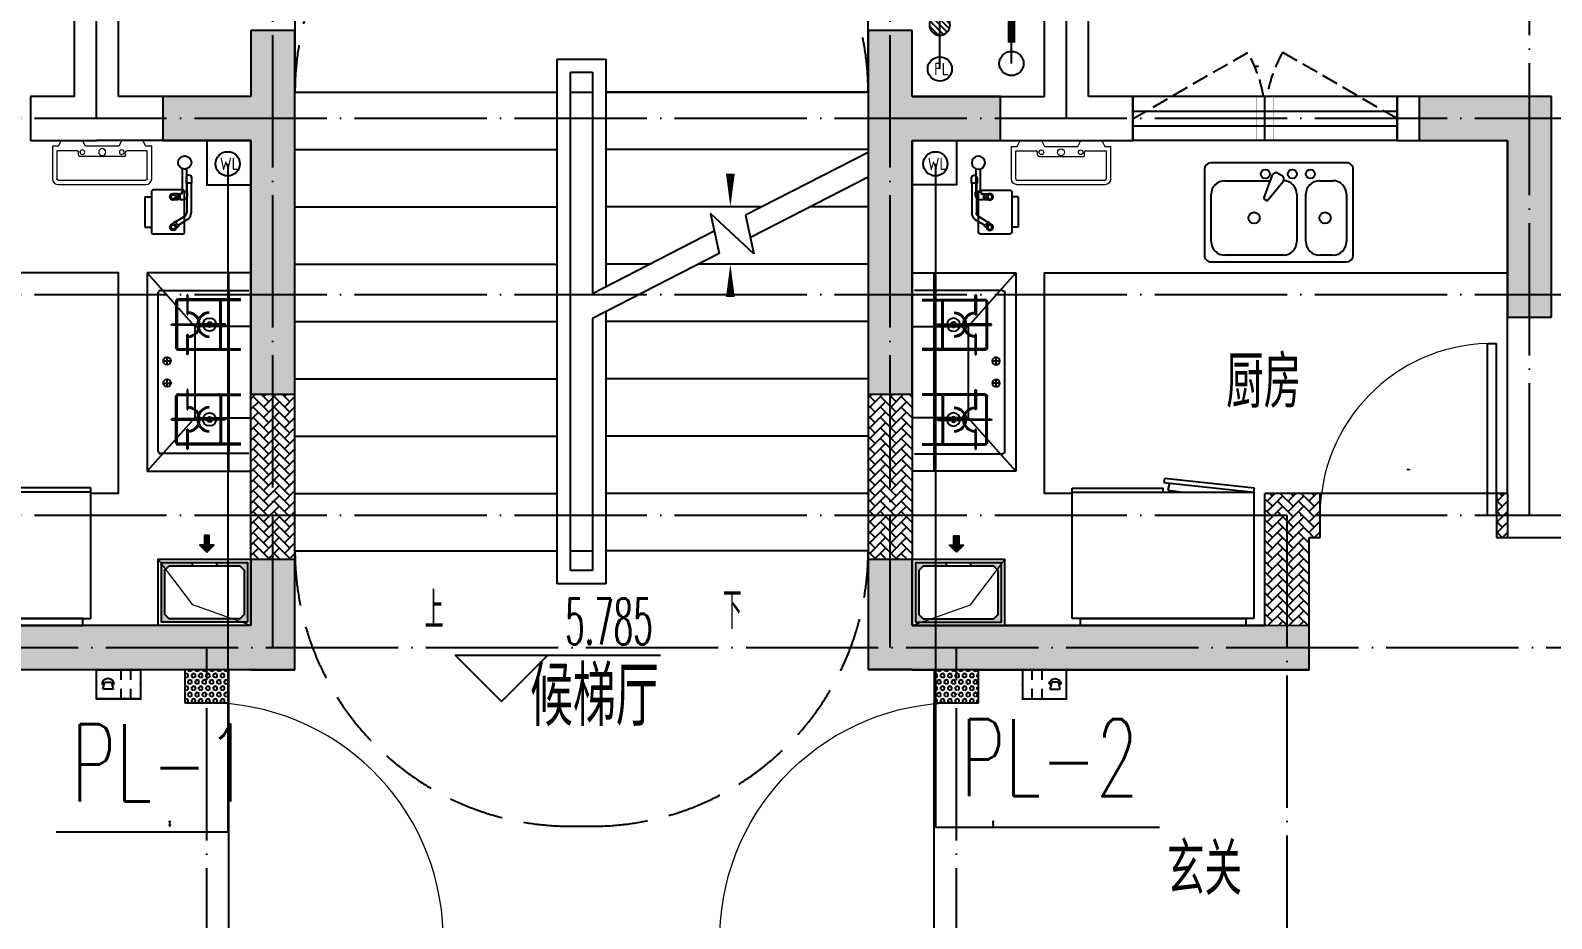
# Model space of a CAD drawing. Extents: x 27938 to 1507990, y 110129 to 923079.
# Drawn here: x 837917 to 844817, y 525512 to 529540 of the extents above; entities that cross this region are included whole.
import ezdxf
from ezdxf.enums import TextEntityAlignment as Align

# ---------------------------------------------------------------- set-up
doc = ezdxf.new("R2010")
doc.units = 0
doc.header["$LTSCALE"] = 1000
doc.header["$MEASUREMENT"] = 0
doc.linetypes.add('DASH', pattern=[0.35, 0.25, -0.1])
doc.linetypes.add('DOTE', pattern=[2.4200000000000004, 2, -0.2, 0.02, -0.2])
for name, color, linetype in [('AH-FURNITURE', 1, 'Continuous'), ('COLUMN', 9, 'Continuous'), ('DIM_ELEV', 3, 'Continuous'), ('DIM_SYMB', 3, 'Continuous'), ('DIM_不分区消火栓', 1, 'Continuous'), ('DIM_管井排水', 5, 'Continuous'), ('DIM_餐饮排水', 31, 'Continuous'), ('DOTE', 1, 'Continuous'), ('EQUIP-安防', 3, 'Continuous'), ('EQUIP_地漏', 7, 'Continuous'), ('IP-bath&kitchen-JOHNSON', 4, 'Continuous'), ('LVTRY', 6, 'Continuous'), ('PUB_HATCH', 8, 'Continuous'), ('PUB_TEXT', 4, 'Continuous'), ('STAIR', 2, 'Continuous'), ('VPIPE-不分区消火栓', 1, 'Continuous'), ('VPIPE-中水', 122, 'Continuous'), ('VPIPE-凝结', 150, 'N'), ('VPIPE-废水', 31, 'Continuous'), ('VPIPE-管井排水', 210, 'GF'), ('VPIPE-餐饮排水', 41, 'P'), ('WALL', 9, 'Continuous'), ('WINDOW', 4, 'Continuous'), ('WINDOW_TEXT', 7, 'Continuous'), ('保温', 6, 'Continuous'), ('建筑-排气道', 9, 'Continuous'), ('机电标识类', 1, 'Continuous'), ('污水', 3, 'Continuous'), ('给水', 4, 'Continuous')]:
    doc.layers.add(name, color=color, linetype=linetype)
for name, color, linetype, lineweight in [('平面-空调室内机', 176, 'Continuous', 9), ('平面-空调预留孔', 173, 'Continuous', 15), ('空调', 76, 'Continuous', 13), ('立面-洞口示意', 152, 'Continuous', 13)]:
    doc.layers.add(name, color=color, linetype=linetype, lineweight=lineweight)
doc.styles.add('_TCH_DIM', font='SIMPLEX.shx', dxfattribs={"width": 0.7, "bigfont": 'GBCBIG.shx'})
doc.styles.add('_TCH_WINDOW', font='SIMPLEX.shx', dxfattribs={"width": 0.7, "height": 3.5, "bigfont": 'GBCBIG.shx'})
doc.styles.add('_TEL_DIM', font='SIMPLEX', dxfattribs={"width": 0.8, "height": 3.5, "bigfont": 'HZTXT'})
doc.styles.add('_TWT_SERIAL', font='SIMPLEX', dxfattribs={"width": 0.8, "height": 3.5, "bigfont": 'HZTXT'})
doc.styles.add('DIM_FONT', font='SIMPLEX.shx', dxfattribs={"width": 0.56})
doc.styles.get("Standard").update_dxf_attribs({"font": 'gbenor.shx', "bigfont": 'gbcbig.shx'})
doc.linetypes.add('GF', pattern='A,3,-0.2,["GF",Standard,S=0.25,R=0,X=-0.1,Y=-0.115],-0.35', length=3.55)
doc.linetypes.add('N', pattern='A,3,-0.2,["N",Standard,S=0.25,R=0,X=-0.1,Y=-0.115],-0.2', length=3.4)
doc.linetypes.add('P', pattern='A,3,-0.2,["P",Standard,S=0.25,R=0,X=-0.1,Y=-0.115],-0.2', length=3.4)
pattern_1 = [(90, (0, 0), (-16.49778, 1.010197673501861e-15), [9.525, -19.05]), (210, (0, 0), (8.248889999999996, -14.28749658604684), [9.525, -19.05]), (150, (5.83238038093927e-16, 9.525), (-8.248890000000003, -14.28749658604684), [9.525, -19.05])]
pattern_2 = [(45, (0, 0), (0, 47.41575231924514), [100.584, -33.528]), (135, (23.70786, 23.70786), (3.05311331771918e-15, 47.41575231924513), [100.584, -33.528])]

# ---------------------------------------------------------------- blocks, each defined once
blk = doc.blocks.new('GDGDGDSDA')
at = {"layer": 'DOTE', "color": 0, "linetype": 'DOTE', "ltscale": 0.3}
for p, q in [((430434.8193116409, 370058.6020862635), (430434.8193116408, 376108.3318260653)), ((433234.8193125778, 370058.6020862635), (433234.8193125778, 376108.3318260653)), ((436134.8193131585, 370658.3318185185), (436134.8193131853, 376108.3318260653)), ((429634.8193116409, 372458.3318262678), (429634.8193116408, 374108.3318260652)), ((434034.819312578, 372458.3318262678), (434034.8193125778, 374108.3318260652)), ((471334.8193115436, 372458.3318262678), (417334.819312298, 372458.3318262678)), ((471334.8193115436, 371658.3318203397), (417334.819312298, 371658.3318203398)), ((471334.8193115436, 370658.3318268224), (417334.819312298, 370658.3318268225)), ((435034.6024021825, 370658.3318268224), (435034.840788339, 359558.331827242)), ((417334.819312298, 370058.602097323), (471334.8193115436, 370058.6020517343)), ((430134.8185689393, 368458.3318260834), (430134.8185686748, 370058.3318260844)), ((433534.8200740376, 368458.3318260834), (433534.8200743021, 370058.3318260844))]:
    blk.add_line(p, q, dxfattribs=at)
blk = doc.blocks.new('rtyg7uyhg')
at = {"layer": 'LVTRY', "color": 0}
for p, q in [((194234.6213208837, 45488.79502889935), (193620.9849572473, 45488.79513816872)), ((193590.3031336021, 45458.1133254503), (193590.3030643982, 45069.47696181395)), ((193682.3485790417, 45406.97694542356), (193887.8216881326, 45406.97690883528)), ((193896.3984467548, 45429.87059594441), (193857.5823896687, 45326.26016876537)), ((193925.7802168131, 45440.40881343969), (193940.0533153456, 45432.16822680717)), ((194111.8940335871, 45406.97686893496), (194173.2576699507, 45406.97685800815)), ((194265.3030643982, 45069.47684161765), (194265.3031336021, 45458.113205254)), ((193620.9848935069, 45130.84059271414), (193620.9849317512, 45345.61331998683)), ((193875.2965560293, 45316.03289288385), (193945.6178257855, 45401.45376218002)), ((194009.6212953876, 45345.61325078298), (194009.6212571432, 45130.84052351015)), ((194050.5303480524, 45130.84051622554), (194050.5303862967, 45345.61324349836)), ((194234.6212953876, 45345.61321071758), (194234.6212571432, 45130.84048344476)), ((193857.5823896687, 45326.26016876537), (193875.2965560293, 45316.03289288385)), ((193948.2576098526, 45069.47689807355), (193682.3485189436, 45069.47694542356)), ((194173.2576098526, 45069.47685800816), (194111.893973489, 45069.47686893508)), ((193620.9848771165, 45038.79513816872), (194234.621240753, 45038.79502889935))]:
    blk.add_line(p, q, dxfattribs=at)
for centre, radius in [((193866.4394935961, 45437.65873082454), 20.45454545454545), ((193989.1667663234, 45437.6587089707), 20.45454545454545), ((194070.9849481416, 45437.65869440146), 20.45454545454545), ((193815.3030944472, 45238.22692174855), 25.56818181818182), ((194137.4621853563, 45238.2268643822), 25.56818181818182)]:
    blk.add_circle(centre, radius, dxfattribs=at)
for centre, radius, start, end in [((193620.9849517839, 45458.11331998683), 30.68181818181818, 89.99998979807194, 179.9999897972382), ((194234.6213154203, 45458.11321071746), 30.68181818181818, 359.9999897972382, 89.99998979807194), ((193682.3485681149, 45345.61330905991), 61.36363636363636, 89.99998979807194, 179.9999897972382), ((193915.5529409315, 45422.69466753349), 20.45454545454545, 59.99998980057491, 159.4623117970261), ((193929.8260394641, 45414.45408090108), 20.45454545454545, 320.5376677968172, 59.99998980057491), ((193948.2576590239, 45345.6132617099), 61.36363636363636, 359.9999897972382, 89.99998979807194), ((194111.8940226603, 45345.61323257144), 61.36363636363636, 89.99998979807194, 179.9999897972382), ((194173.2576590239, 45345.6132216445), 61.36363636363636, 359.9999897972382, 89.99998979807194), ((193682.3485298705, 45130.84058178721), 61.36363636363636, 179.9999897972382, 269.9999897980719), ((193948.2576207797, 45130.8405344372), 61.36363636363636, 269.9999897980719, 359.9999897972382), ((194111.893984416, 45130.84050529861), 61.36363636363636, 179.9999897972382, 269.9999897980719), ((194173.2576207797, 45130.84049437181), 61.36363636363636, 269.9999897980719, 359.9999897972382), ((193620.9848825799, 45069.47695635049), 30.68181818181818, 179.9999897972382, 269.9999897980719), ((194234.6212462163, 45069.47684708112), 30.68181818181818, 269.9999897980719, 359.9999897972382)]:
    blk.add_arc(centre, radius, start, end, dxfattribs=at)
at = {"layer": 'LVTRY', "color": 0, "style": 'DIM_FONT', "width": 0.8, "flags": 9}
for tag in ['XSIZE', 'YSIZE']:
    blk.add_attdef(tag, (193927.8031388824, 45487.7665121054), '', height=0.5, rotation=89.99998979807198, dxfattribs=at)
blk = doc.blocks.new('A$C60D053AF')
at = {"layer": 'AH-FURNITURE', "color": 0}
for p, q in [((232.5000007597264, -89.99999966996256), (128.2842720070621, -89.99999966996256)), ((232.5000007597264, -109.9999996698461), (128.2842720075278, -109.9999996699626)), ((192.50000075961, -70.99998518347275), (327.5735938884318, -70.99998518347275)), ((192.50000075961, -90.99998518347275), (327.5735938884318, -90.99998518347275)), ((245.0000007597264, -129.4999851834727), (245.0000007597264, -122.4999996698461)), ((265.0000007597264, -129.4999851834727), (265.0000007597264, -122.4999996698461)), ((341.7157295121578, -96.85784955974668), (370.0190303710988, -143.1611504186876)), ((355.8578651358839, -82.71571393602062), (384.1611659948248, -129.0190147949615)), ((255.0000007597264, -280.9999851834727), (255.0000007597264, -250.9999851834727)), ((393.0000007597264, -280.9999851834727), (393.0000007597264, -250.9999851834727)), ((255.0000007597264, -280.9999851834727), (393.0000007597264, -280.9999851834727))]:
    blk.add_line(p, q, dxfattribs=at)
for points in [[(170.00000075961, -67.99998518347275, 1), (170.00000075961, -93.99998518358916), (192.50000075961, -93.99998518347275), (192.50000075961, -67.99998518347275)], [(234.0000007597264, -250.9999851834727), (414.0000007597264, -250.9999851834727, 0.4142135623730951), (424.0000007597264, -240.9999851834727), (424.0000007597264, -110.9999851834727, 0.4142135623730951), (414.0000007597264, -100.9999851834727), (234.0000007597264, -100.9999851834727, 0.4142135623730951), (224.0000007597264, -110.9999851834727), (224.0000007597264, -240.9999851834727, 0.4142135623730951)], [(268.0000007597264, -122.4999996698461), (268.0000007597264, -106.9999996698461, 0.4142135623724265), (248.0000007597264, -86.99999966984615), (232.5000007597264, -86.99999966984615), (232.50000075961, -112.9999996698461), (242.0000007597264, -112.9999996698461), (242.0000007597264, -122.4999996698461)], [(242.0000007597264, -151.9999851834727, 1), (268.0000007597264, -151.9999851834727), (268.0000007597264, -129.4999851834727), (242.0000007597264, -129.4999851834727)], [(383.8076126043452, -161.1923733388539, 1), (402.192388915224, -142.8075970279751), (386.2824863384012, -126.8976944513852), (367.8977100276388, -145.282470762264)]]:
    blk.add_lwpolyline(points, format="xyb", close=True, dxfattribs=at)
for centre, radius in [((100.0000007598428, -99.99999967066105), 30), ((255.0000007597264, -151.9999851834727), 15), ((393.0000007597264, -151.9999851834727), 15), ((255.0000007597264, -151.9999851834727), 10), ((393.0000007597264, -151.9999851834727), 10)]:
    blk.add_circle(centre, radius, dxfattribs=at)
for radius in [40, 20]:
    blk.add_arc((327.5735938884318, -110.9999851834727), radius, 45, 90, dxfattribs=at)
blk = doc.blocks.new('A-Kitchen-7')
at = {"layer": 'LVTRY', "color": 0}
for p, q in [((-518.6581278588565, 779.725278688129), (-7.244008776673581, 834.3051076843403)), ((-515, 756.005706589378), (-518.6581278588565, 779.725278688129)), ((-3.585880917788018, 810.5855355854728), (-515, 756.005706589378)), ((-29.12075551546877, 766.9560861630598), (-35.20590834700852, 806.4126680237241)), ((-7.244008776673581, 834.3051076843403), (-3.585880917788018, 810.5855355854728)), ((515, 780), (-5.820766091346741e-11, 780)), ((0, 756.005706589378), (-5.820766091346741e-11, 780)), ((515, 756.005706589378), (515, 780)), ((515, 756.005706589378), (-515, 756.005706589378)), ((-515, 756.005706589378), (-515, 40)), ((-485.6368437646597, 760.5342107040924), (-484.9384396369278, 756.005706589378)), ((-29.12075551543967, 766.9560861630598), (-112.0975807690556, 756.005706589378)), ((515, 40), (515, 756.005706589378)), ((-515, 40), (515, 40))]:
    blk.add_line(p, q, dxfattribs=at)
blk.add_lwpolyline([(-468.9430810984049, 40), (-468.9430810984049, 0), (468.9430810984049, 0), (468.9430810984632, 40)], close=True, dxfattribs=at)
blk = doc.blocks.new('*U41')
h = blk.add_hatch(color=0)
h.set_gradient(color1=(0, 0, 255), rotation=180, tint=1)
h.paths.add_polyline_path([(3.524958103184869e-15, -2.819966482547906e-15), (-6.350000000000009, -6.349999999999992), (-6.350000000000001, -2.159000000000014), (-15, -2.158999999999999), (-14.99999999999999, 2.159000000000044), (-6.349999999999993, 2.159000000000029), (-6.349999999999985, 6.350000000000009)])
at = {"color": 0, "linetype": 'Continuous'}
blk.add_lwpolyline([(3.524958103184869e-15, -2.819966482547906e-15), (-6.350000000000009, -6.349999999999992), (-6.350000000000001, -2.159000000000014), (-15, -2.158999999999999), (-14.99999999999999, 2.159000000000044), (-6.349999999999993, 2.159000000000029), (-6.349999999999985, 6.350000000000009)], close=True, dxfattribs=at)
blk = doc.blocks.new('sgrsefv')
at = {"layer": 'PUB_HATCH'}
blk.add_hatch(color=0, dxfattribs=at).paths.add_polyline_path([(1112933.294422049, 840916.328306399), (1112933.294422049, 840646.328306399), (1113073.294422049, 840646.328306399), (1113073.294422049, 840661.328306399), (1112968.294422049, 840661.328306399), (1112948.294422049, 840681.328306399), (1112948.294422049, 840881.328306399), (1112968.294422049, 840901.328306399), (1113288.294422049, 840901.328306399), (1113308.294422049, 840881.328306399), (1113308.294422049, 840681.328306399), (1113288.294422049, 840661.328306399), (1113183.294422049, 840661.328306399), (1113183.294422049, 840646.328306399), (1113323.294422049, 840646.328306399), (1113323.294422049, 840916.328306399)])
at = {"layer": 'LVTRY', "color": 0}
for p, q in [((1113073.294422049, 840661.328306399), (1113073.294422049, 840646.328306399)), ((1113183.294422049, 840661.328306399), (1113183.294422049, 840646.328306399))]:
    blk.add_line(p, q, dxfattribs=at)
for points in [[(1112918.294422049, 840931.328306399), (1113338.294422049, 840931.328306399), (1113338.294422049, 840631.328306399), (1112918.294422049, 840631.328306399)], [(1112933.294422049, 840916.328306399), (1113323.294422049, 840916.328306399), (1113323.294422049, 840646.328306399), (1112933.294422049, 840646.328306399)], [(1113288.294422049, 840661.328306399), (1112968.294422049, 840661.328306399), (1112948.294422049, 840681.328306399), (1112948.294422049, 840881.328306399), (1112968.294422049, 840901.328306399), (1113288.294422049, 840901.328306399), (1113308.294422049, 840881.328306399), (1113308.294422049, 840681.328306399), (1113288.294422049, 840661.328306399)]]:
    blk.add_lwpolyline(points, close=True, dxfattribs=at)
at = {"layer": '立面-洞口示意', "color": 0}
blk.add_lwpolyline([(1112918.294422049, 840931.328306399), (1113181.846359163, 840837.3789231421), (1113338.294422049, 840631.328306399)], dxfattribs=at)
at = {"layer": '建筑-排气道', "color": 8, "xscale": -5, "yscale": 5, "zscale": 5, "rotation": 270}
blk.add_blockref('*U41', (1113118.391369574, 840599.0160356248), dxfattribs=at)
blk = doc.blocks.new('FRSDFDGDGDRGDR')
at = {"layer": '平面-空调预留孔', "color": 0}
for p, q in [((699612.3179923807, 775043.9561356568), (699612.3179923807, 775441.1561356868)), ((699618.9179923869, 775447.756135683), (699746.3179923192, 775447.756135683)), ((699746.3179923192, 775447.756135683), (699746.3179923192, 775355.3561357355)), ((699719.9179922946, 775342.156135743), (699719.9179922946, 775142.9561356006)), ((699726.5179923008, 775348.7561357393), (699739.7179923131, 775348.7561357393)), ((699726.5179923008, 775136.3561356043), (699739.7179923131, 775136.3561356043)), ((699746.3179923192, 775129.7561356081), (699746.3179923192, 775037.3561356605)), ((699746.3179923192, 775037.3561356605), (699618.9179923869, 775037.3561356605))]:
    blk.add_line(p, q, dxfattribs=at)
blk.add_lwpolyline([(699766.1179923377, 775166.7161355871), (699792.5179923623, 775153.5161355946), (699792.5179923623, 775057.1561356493), (699766.1179923377, 775043.9561356568), (699766.1179923377, 775017.5561356718), (699618.9179923869, 775017.5561356718, -0.4142135623730951), (699592.5179923623, 775043.9561356568), (699592.5179923623, 775441.1561356868, -0.4142135623730951), (699618.9179923869, 775467.5561356718), (699766.1179923377, 775467.5561356718), (699766.1179923377, 775441.1561356868), (699792.5179923623, 775427.9561356943), (699792.5179923623, 775331.596135749), (699766.1179923377, 775318.3961357565)], format="xyb", close=True, dxfattribs=at)
for centre, radius in [((699739.7179923131, 775331.596135749), 10.55999999400228), ((699739.7179923131, 775243.1561357992), 15.83999999100342), ((699739.7179923131, 775153.5161355946), 10.55999999400228)]:
    blk.add_circle(centre, radius, dxfattribs=at)
for centre, radius, start, end in [((699618.917992382, 775441.1561356819), 6.600000001199078, 89.99999995997936, 179.9999999533093), ((699739.717992318, 775355.3561357405), 6.600000001206354, 269.9999999599793, 359.9999999533093), ((699726.5179922959, 775342.1561357381), 6.600000001199078, 89.99999995997936, 179.9999999533093), ((699726.5179922959, 775142.9561356056), 6.600000001199078, 180.0000000400206, 270.0000000533608), ((699739.717992318, 775129.7561356032), 6.600000001206354, 4.002063966804346e-08, 90.00000005336085), ((699618.917992382, 775043.9561356618), 6.600000001199078, 180.0000000400206, 270.0000000533608)]:
    blk.add_arc(centre, radius, start, end, dxfattribs=at)
blk = doc.blocks.new('GDGDRGDRGRD')
at = {"layer": 'LVTRY', "color": 0}
for p, q in [((430080.5498987493, 371515.3769317719), (429864.6097976839, 371758.3326651105)), ((430334.8192843065, 371758.3326651105), (429864.6097976839, 371758.3326651105)), ((429864.6097976839, 371758.3326651105), (429864.6097976839, 370858.3326651105)), ((430234.8192843063, 370858.3326651105), (430234.8192843063, 371758.3326651105)), ((429914.8192843065, 370948.3326651105), (429914.8192843065, 371668.3326651105)), ((429924.8192843065, 371678.3326651105), (430324.8192843065, 371678.3326651106)), ((430289.8192843065, 371638.3326651107), (430004.8192843065, 371638.3326651106)), ((430045.069284306, 371658.3326651107), (430045.069284306, 371568.3326651106)), ((430049.569284306, 371658.3326651107), (430045.069284306, 371658.3326651107)), ((430049.569284306, 371568.3326651106), (430049.569284306, 371658.3326651107)), ((430234.8192843063, 371668.3326651106), (430234.819284306, 370948.3326651105)), ((429994.8192843065, 371628.3326651106), (429994.8192843065, 371418.3326651106)), ((429999.8192843065, 371628.3326651106), (429999.8192843065, 371418.3326651106)), ((430289.8192843065, 371633.3326651107), (430004.8192843065, 371633.3326651106)), ((430045.069284306, 371568.3326651106), (430049.569284306, 371568.3326651106)), ((430194.8192843063, 371418.3326651106), (430194.8192843063, 371628.3326651107)), ((430199.8192843063, 371418.3326651106), (430199.8192843063, 371628.3326651107)), ((429974.8192843067, 371525.5826651108), (430102.3192843067, 371525.5826651108)), ((429974.8192843067, 371521.0826651108), (429974.8192843067, 371525.5826651108)), ((430102.3192843067, 371521.0826651108), (429974.8192843067, 371521.0826651108)), ((430334.8192843065, 371515.3769317719), (430080.5498987493, 371515.3769317719)), ((430080.5498987493, 371515.3769317719), (430080.5498987493, 371100.2783888946)), ((430219.819284306, 371525.5826651108), (430092.319284306, 371525.5826651108)), ((430092.319284306, 371525.5826651108), (430092.319284306, 371521.0826651108)), ((430092.319284306, 371521.0826651108), (430219.819284306, 371521.0826651108)), ((430102.3192843067, 371525.5826651108), (430102.3192843067, 371521.0826651108)), ((430219.819284306, 371521.0826651108), (430219.819284306, 371525.5826651108)), ((430234.8192843063, 371100.2783888946), (430234.8192843063, 371515.3769317719)), ((430045.069284306, 371388.3326651105), (430045.069284306, 371478.3326651106)), ((430045.069284306, 371478.3326651106), (430049.569284306, 371478.3326651106)), ((430049.569284306, 371478.3326651106), (430049.569284306, 371388.3326651105)), ((429935.4224806934, 371358.3326651105), (429974.2160879209, 371358.3326651105)), ((429954.8192843065, 371338.9358614974), (429954.8192843065, 371377.7294687249)), ((430004.8192843065, 371413.3326651106), (430289.8192843065, 371413.3326651106)), ((430004.8192843065, 371408.3326651106), (430289.8192843065, 371408.3326651106)), ((430049.569284306, 371388.3326651105), (430045.069284306, 371388.3326651105)), ((429935.4224806934, 371258.3326651105), (429974.2160879209, 371258.3326651105)), ((429954.8192843065, 371238.9358614974), (429954.8192843065, 371277.7294687249)), ((430045.069284306, 371228.3326651105), (430045.069284306, 371138.3326651105)), ((430049.569284306, 371228.3326651105), (430045.069284306, 371228.3326651105)), ((430049.569284306, 371138.3326651105), (430049.569284306, 371228.3326651105)), ((429994.8192843065, 370988.3326651105), (429994.8192843065, 371198.3326651105)), ((429999.8192843065, 370988.3326651105), (429999.8192843065, 371198.3326651105)), ((430004.8192843065, 371208.3326651105), (430289.8192843065, 371208.3326651105)), ((430004.8192843065, 371203.3326651105), (430289.8192843065, 371203.3326651105)), ((430194.8192843063, 371198.3326651105), (430194.8192843063, 370988.3326651104)), ((430199.8192843063, 371198.3326651105), (430199.8192843063, 370988.3326651104)), ((429864.6097976839, 370858.3326651105), (430080.5498987493, 371100.2783888946)), ((430102.3192843067, 371095.5826651102), (429974.8192843067, 371095.5826651102)), ((429974.8192843067, 371095.5826651102), (429974.8192843067, 371091.0826651102)), ((429974.8192843067, 371091.0826651102), (430102.3192843067, 371091.0826651102)), ((430045.069284306, 371138.3326651105), (430049.569284306, 371138.3326651105)), ((430080.5498987493, 371100.2783888946), (430334.8192843065, 371100.2783888946)), ((430092.319284306, 371091.0826651102), (430092.319284306, 371095.5826651102)), ((430092.319284306, 371095.5826651102), (430219.819284306, 371095.5826651102)), ((430219.819284306, 371091.0826651102), (430092.319284306, 371091.0826651102)), ((430102.3192843067, 371091.0826651102), (430102.3192843067, 371095.5826651102)), ((430219.819284306, 371095.5826651102), (430219.819284306, 371091.0826651102)), ((430045.069284306, 370958.3326651105), (430045.069284306, 371048.3326651105)), ((430045.069284306, 371048.3326651105), (430049.569284306, 371048.3326651105)), ((430049.569284306, 371048.3326651105), (430049.569284306, 370958.3326651105)), ((430289.8192843065, 370983.3326651104), (430004.8192843065, 370983.3326651105)), ((430289.8192843065, 370978.3326651104), (430004.8192843065, 370978.3326651105)), ((430049.569284306, 370958.3326651105), (430045.069284306, 370958.3326651105)), ((430324.8192843063, 370938.3326651105), (429924.8192843065, 370938.3326651105)), ((429864.6097976839, 370858.3326651105), (430334.8192843065, 370858.3326651105))]:
    blk.add_line(p, q, dxfattribs=at)
blk.add_lwpolyline([(429608.8200653884, 370758.3318186465), (429734.819284306, 370758.3318186465), (429734.8192843065, 371758.3324083135), (427634.8193110233, 371758.3326651104)], dxfattribs=at)
for centre, radius in [((430147.3192843065, 371523.3326651106), 29.7), ((430147.3192843065, 371523.3326651106), 11.7), ((429954.8192843065, 371358.3326651105), 16.99680361435897), ((429954.8192843065, 371258.3326651105), 16.99680361435897), ((430147.3192843065, 371093.3326651105), 29.7), ((430147.3192843065, 371093.3326651105), 11.7)]:
    blk.add_circle(centre, radius, dxfattribs=at)
for centre, radius, start, end in [((429924.8192843065, 371668.3326651105), 10, 90, 180), ((430004.8192843065, 371628.3326651106), 10, 90, 180), ((430189.8192843063, 371628.3326651107), 10, 0, 90), ((430224.8192843063, 371668.3326651106), 10, 0, 90), ((430004.8192843065, 371628.3326651106), 5, 90, 180), ((430047.3192843063, 371523.3326651106), 56.7, 2.274239184178576, 87.72576081585424), ((430047.3192843063, 371523.3326651106), 52.2, 2.470411041650347, 87.52958895835897), ((430147.3192843065, 371523.3326651106), 56.7, 92.27423918414576, 177.7257608158206), ((430147.3192843065, 371523.3326651106), 52.2, 92.47041104164106, 177.5295889583496), ((430189.8192843063, 371628.3326651107), 5, 0, 90), ((430047.3192843063, 371523.3326651106), 56.7, 272.2742391841458, 357.7257608158206), ((430047.3192843063, 371523.3326651106), 52.2, 272.4704110416411, 357.5295889583505), ((430147.3192843065, 371523.3326651106), 56.7, 182.2742391841786, 267.7257608158542), ((430147.3192843065, 371523.3326651106), 52.2, 182.4704110416495, 267.5295889583589), ((430004.8192843065, 371418.3326651106), 10, 180, 270), ((430004.8192843065, 371418.3326651106), 5, 180, 270), ((430189.8192843063, 371418.3326651106), 5, 270, 0), ((430189.8192843063, 371418.3326651106), 10, 270, 0), ((430004.8192843065, 371198.3326651105), 10, 90, 180), ((430004.8192843065, 371198.3326651105), 5, 90, 180), ((430189.8192843063, 371198.3326651105), 10, 0, 90), ((430189.8192843063, 371198.3326651105), 5, 0, 90), ((430047.3192843063, 371093.3326651105), 56.7, 2.274239184178576, 87.72576081585424), ((430047.3192843063, 371093.3326651105), 52.2, 2.470411041650347, 87.52958895835897), ((430047.3192843063, 371093.3326651105), 56.7, 272.2742391841458, 357.7257608158206), ((430047.3192843063, 371093.3326651105), 52.2, 272.4704110416411, 357.5295889583505), ((430147.3192843065, 371093.3326651105), 56.7, 92.27423918414576, 177.7257608158206), ((430147.3192843065, 371093.3326651105), 56.7, 182.2742391841786, 267.7257608158542), ((430147.3192843065, 371093.3326651105), 52.2, 92.47041104164106, 177.5295889583496), ((430147.3192843065, 371093.3326651105), 52.2, 182.4704110416495, 267.5295889583589), ((429924.8192843065, 370948.3326651105), 10, 180, 270), ((430004.8192843065, 370988.3326651105), 10, 180, 270), ((430004.8192843065, 370988.3326651105), 5, 180, 270), ((430189.8192843063, 370988.3326651104), 5, 270, 0), ((430189.8192843063, 370988.3326651104), 10, 270, 0), ((430224.819284306, 370948.3326651105), 10, 270, 0)]:
    blk.add_arc(centre, radius, start, end, dxfattribs=at)
at = {"color": 8, "xscale": -1, "rotation": 270}
blk.add_blockref('FRSDFDGDGDRGDR', (-345582.7355588751, -327434.1861710575), dxfattribs=at)
at = {"color": 8, "xscale": -1}
blk.add_blockref('rtyg7uyhg', (622599.6224451121, 326769.5373516738), dxfattribs=at)
at = {"color": 8}
for name, p, rotation in [('A$C60D053AF', (430134.8190180612, 372358.3312170932), 270), ('sgrsefv', (1543253.11384424, 1211089.928272285), 180)]:
    blk.add_blockref(name, p, dxfattribs=dict(at, rotation=rotation))
at = {"layer": 'LVTRY', "color": 8, "extrusion": (0, 0, -1), "xscale": -0.7999999999883585, "yscale": 0.7999999999883585, "zscale": -0.7999999999883585}
blk.add_blockref('A-Kitchen-7', (-429196.8200653944, 370158.6015610829), dxfattribs=at)
blk = doc.blocks.new('GFDGFSDFGD')
at = {"layer": 'PUB_HATCH'}
for points in [[(431616.5784086126, 374623.7242225614), (431616.5784086351, 373473.7248242751), (431816.5784082889, 373473.7248242749), (431816.5784085724, 375123.7248243011), (431616.5784088663, 375123.7248243011), (431616.5784092962, 374823.7242225614), (431216.5784092962, 374823.7242225614), (431216.5784092962, 374623.7242225614)], [(434616.5789967587, 374623.7242225614), (435016.5789960751, 374623.7242225614), (435016.5789960751, 374823.7242225614), (434616.5789960751, 374823.7242225614), (434616.5789965685, 375123.7248242187), (434416.5789968091, 375123.7248242187), (434416.5789970692, 373473.7248242476), (434616.5789967632, 373473.7248242477)], [(436916.6632950304, 374823.7249912273), (436916.6633632982, 374623.7240320508), (437316.5790052807, 374623.7242368265), (437316.5789524557, 373823.7245942427), (437516.5781339463, 373823.7238780342), (437516.5787040961, 374823.7248459149)], [(429816.3632568927, 372423.1719372816), (429816.5792986467, 372223.9949703271), (431816.5755195939, 372223.9953519432), (431816.5779332471, 372723.9945991393), (431616.5783280693, 372723.9945463392), (431616.57856569, 372423.9929713549), (430016.5799077351, 372423.9946691427)], [(436416.7941484787, 372423.1719372816), (436216.5774976362, 372423.9946691427), (434616.5788396813, 372423.9929713549), (434616.5790773536, 372723.9945462113), (434416.5794721228, 372723.9945990114), (434416.5818857774, 372223.9953519432), (436416.5781067247, 372223.9949703271)]]:
    blk.add_hatch(color=0, dxfattribs=at).paths.add_polyline_path(points)
at = {"layer": 'COLUMN', "color": 0}
for p, q in [((431816.5784085724, 375123.7248243011), (431616.5784088663, 375123.7248243011)), ((431616.5784088663, 375123.7248243011), (431616.5784092962, 374823.7242225614)), ((431816.5784082889, 373473.7248242749), (431816.5784085724, 375123.7248243011)), ((434616.5789965685, 375123.7248242187), (434416.5789968091, 375123.7248242187)), ((434416.5789968091, 375123.7248242187), (434416.5789970692, 373473.7248242476)), ((434616.5789960751, 374823.7242225614), (434616.5789965685, 375123.7248242187)), ((431616.5784092962, 374823.7242225614), (431216.5784092962, 374823.7242225614)), ((431216.5784092962, 374823.7242225614), (431216.5784092962, 374623.7242225614)), ((435016.5789960751, 374823.7242225614), (434616.5789960751, 374823.7242225614)), ((435016.5789960751, 374623.7242225614), (435016.5789960751, 374823.7242225614)), ((436916.6632950304, 374823.7249912273), (436916.6633632982, 374623.7240320508)), ((437516.5787040961, 374823.7248459149), (436916.6632950304, 374823.7249912273)), ((437516.5781339463, 373823.7238780342), (437516.5787040961, 374823.7248459149)), ((431216.5784092962, 374623.7242225614), (431616.5784086126, 374623.7242225614)), ((431616.5784086126, 374623.7242225614), (431616.5784086351, 373473.7248242751)), ((434616.5789967587, 374623.7242225614), (435016.5789960751, 374623.7242225614)), ((434616.5789967632, 373473.7248242477), (434616.5789967587, 374623.7242225614)), ((436916.6633632982, 374623.7240320508), (437316.5790052807, 374623.7242368265)), ((437316.5790052807, 374623.7242368265), (437316.5789524557, 373823.7245942427)), ((437316.5789524557, 373823.7245942427), (437516.5781339463, 373823.7238780342)), ((431616.5784086351, 373473.7248242751), (431816.5784082889, 373473.7248242749)), ((434416.5789970692, 373473.7248242476), (434616.5789967632, 373473.7248242477)), ((431816.5779332471, 372723.9945991393), (431616.5783280693, 372723.9945463392)), ((431616.5783280693, 372723.9945463392), (431616.57856569, 372423.9929713549)), ((431816.5755195939, 372223.9953519432), (431816.5779332471, 372723.9945991393)), ((434616.5790773536, 372723.9945462113), (434416.5794721228, 372723.9945990114)), ((434416.5794721228, 372723.9945990114), (434416.5818857774, 372223.9953519432)), ((434616.5788396813, 372423.9929713549), (434616.5790773536, 372723.9945462113)), ((431616.57856569, 372423.9929713549), (430016.5799077351, 372423.9946691427)), ((436216.5774976362, 372423.9946691427), (434616.5788396813, 372423.9929713549)), ((436416.7941484787, 372423.1719372816), (436216.5774976362, 372423.9946691427)), ((436416.5781067247, 372223.9949703271), (436416.7941484787, 372423.1719372816)), ((429816.5792986467, 372223.9949703271), (431816.5755195939, 372223.9953519432)), ((434416.5818857774, 372223.9953519432), (436416.5781067247, 372223.9949703271))]:
    blk.add_line(p, q, dxfattribs=at)
blk = doc.blocks.new('GDFGDGRD')
at = {"layer": '保温', "linetype": 'ByBlock', "ltscale": 10}
h = blk.add_hatch(dxfattribs=at)
h.set_pattern_fill('AR-HBONE', color=251, scale=55)
h.set_pattern_definition(pattern_2)
h.paths.add_polyline_path([(431616.5779368667, 372723.9109038315), (431816.5779205575, 372723.9109038315), (431816.6776084994, 373473.7241241197), (431616.6776248086, 373473.7243207647)])
h = blk.add_hatch(dxfattribs=at)
h.set_pattern_fill('AR-HBONE', color=251, scale=55)
h.set_pattern_definition(pattern_2)
h.paths.add_polyline_path([(434616.5794823848, 372723.9109038315), (434416.579498694, 372723.9109038315), (434416.4798107521, 373473.7241241197), (434616.4797944429, 373473.7243207647)])
h = blk.add_hatch(dxfattribs=at)
h.set_pattern_fill('AR-HBONE', color=251, scale=55)
h.set_pattern_definition(pattern_2)
h.paths.add_polyline_path([(436215.3449629171, 372423.588710197), (436216.5776416102, 373023.7247210948), (436416.5776416431, 373023.7249269856), (436415.34496295, 372423.5889160878)])
h = blk.add_hatch(dxfattribs=at)
h.set_pattern_fill('AR-HBONE', color=251, scale=55)
h.set_pattern_definition(pattern_2)
h.paths.add_polyline_path([(436416.5786621955, 372823.7247212792), (436416.5780187877, 373023.7247251451), (436466.5780187786, 373023.7249310241), (436466.5786621865, 372823.7249271582)])
h = blk.add_hatch(dxfattribs=at)
h.set_pattern_fill('AR-HBONE', color=251, scale=55)
h.set_pattern_definition(pattern_2)
h.paths.add_polyline_path([(437266.5790393635, 372823.7247212567), (437266.5783959556, 373023.7247251226), (437316.5783959466, 373023.7249310016), (437316.5790393545, 372823.7249271357)])
at = {"layer": '保温', "linetype": 'Continuous', "ltscale": 10}
h = blk.add_hatch(dxfattribs=at)
h.set_pattern_fill('HEX', color=251, scale=10, angle=90, style=0)
h.set_pattern_definition(pattern_1)
h.paths.add_polyline_path([(431316.5779580405, 372073.7248388497), (431516.5779417312, 372073.7248388497), (431516.6768560584, 372223.7247332454), (431316.6768723676, 372223.7249298903)])
h = blk.add_hatch(dxfattribs=at)
h.set_pattern_fill('HEX', color=251, scale=10, angle=90, style=0)
h.set_pattern_definition(pattern_1)
h.paths.add_polyline_path([(434916.579461211, 372073.7248388497), (434716.5794775203, 372073.7248388497), (434716.4805631932, 372223.7247332454), (434916.4805468839, 372223.7249298903)])
at = {"layer": '保温', "color": 251, "linetype": 'ByBlock', "ltscale": 10}
blk.add_line((437316.5787176641, 373023.7248241272), (437316.5787176865, 372823.724824273), dxfattribs=at)
blk = doc.blocks.new('A$C2705576B')
at = {"layer": '给水'}
h = blk.add_hatch(color=256, dxfattribs=at)
edge = h.paths.add_edge_path()
edge.add_arc((794.6793657876551, -1741.187018943019), 47.17066666666666, 0, 360)
for p, q in [((740.3397952830419, -1645.378875686903), (849.0189362931997, -1645.378875686787)), ((794.6793657876551, -1741.187018943019), (794.6793657876551, -1645.378875686787)), ((525.2828902192414, -1704.277946659364), (564.0495230220258, -1714.966761028511)), ((601.1412538066506, -1768.080788225867), (525.283035626635, -1704.277946659364))]:
    blk.add_line(p, q, dxfattribs=at)
at = {"layer": '给水', "const_width": 35.378}
for points in [[(499.0671900771558, -1741.187018943136), (302.4753939132206, -1741.187018943019)], [(903.4753939132206, -1741.187018943019), (640.5791900772601, -1741.187018943136)], [(1052.830608317163, -1741.187018943136), (978.4711268208921, -1741.187018943019)]]:
    blk.add_lwpolyline(points, dxfattribs=at)
at = {"layer": '给水'}
for centre, radius in [((569.823190077208, -1741.187018943136), 70.756), ((794.6793657876551, -1741.187018943019), 47.17066666666666), ((940.9753939132206, -1741.187018943136), 37.5)]:
    blk.add_circle(centre, radius, dxfattribs=at)
blk = doc.blocks.new('$TwtSys$00000141')
at = {"color": 1}
for p, q in [((-47.09803151780761, 3.836055847277748), (-5.041545145413693, 45.89254221967349)), ((-47.09803151780761, 3.836055847277748), (-5.041545145413693, 45.89254221967349)), ((-43.60958444554853, -17.52724007043071), (17.52724007042889, 43.60958444554853)), ((-43.60958444554853, -17.52724007043071), (17.52724007042889, 43.60958444554853)), ((-33.23401871576607, -33.23401871577153), (33.23401871576607, 33.23401871576425)), ((-33.23401871576607, -33.23401871576971), (33.23401871576607, 33.23401871576425)), ((-16.17805684451741, -43.53063328177632), (43.79137317708955, 16.43879673983065)), ((-16.17805684451741, -43.53063328177632), (43.79137317708955, 16.43879673983247)), ((5.715553844029273, -46.12975947626182), (46.12974035062325, -5.715572969671484)), ((5.715553844029273, -46.12975947626182), (46.12974035062325, -5.715572969671484))]:
    blk.add_line(p, q, dxfattribs=at)
blk.add_circle((0, -1.818989403545856e-12), 47, dxfattribs=at)
blk.add_circle((0, -1.818989403545856e-12), 47, dxfattribs=at)
blk = doc.blocks.new('dongkong')
blk.add_wipeout([(-603756.0415179721, 210770.96306340612), (-603756.0415180603, 210570.80961624245), (-603836.0415181214, 210570.80961593534), (-603836.0415181519, 210770.96306307407)])
at = {"layer": '机电标识类', "color": 250, "linetype": 'DASH', "ltscale": 400}
for p, q in [((-603796.0415180789, 210770.9630630909), (-603796.0415180789, 210570.8096162414)), ((-603896.0415180789, 210670.6929921169), (-603696.0415180789, 210670.6929921169))]:
    blk.add_line(p, q, dxfattribs=at)
at = {"layer": '空调', "color": 6, "linetype": 'DASH', "const_width": 2}
blk.add_lwpolyline([(-603756.0415180789, 210770.9630630909), (-603756.0415180789, 210570.8096162414), (-603836.0415180789, 210570.8096162414), (-603836.0415180789, 210770.9630630909)], close=True, dxfattribs=at)
blk = doc.blocks.new('$equip$00002628')
at = {"linetype": 'Continuous'}
for p, q in [((-0.624999999998181, 0.4150000000045111), (0.625000000001819, 0.4150000000045111)), ((-0.624999999998181, -0.4150000000045111), (-0.624999999998181, 0.4150000000045111)), ((-0.4717313354612998, 0.009603462141967611), (-0.4090194958534994, 0.009603462141967611)), ((-0.4457289298279647, -0.1375965378647379), (-0.3945289298262651, 0.05760346212991863)), ((-0.3945289298262651, 0.05760346212991863), (-0.3945289298262651, 0.05760346212991863)), ((-0.3945289298262651, 0.05760346212991863), (-0.2057289298081741, 0.05760346212991863)), ((-0.2057289298081741, 0.05760346212991863), (-0.1545289298064745, -0.1375965378647379)), ((-0.1912383637663879, 0.009603462141967611), (-0.1285265242022433, 0.009603462141967611)), ((0.07074779736467462, 0.1292446097322681), (0.07074779736467462, 0.4150000000045111)), ((0.3500291924156045, 0.1292446097322681), (0.3500291924156045, 0.4150000000045111)), ((0.625000000001819, 0.4150000000045111), (0.625000000001819, -0.4150000000045111)), ((0.625000000001819, -0.4150000000045111), (-0.624999999998181, -0.4150000000045111)), ((-0.1545289298064745, -0.1375965378647379), (-0.4457289298279647, -0.1375965378647379)), ((0.07074779736467462, -0.4150000000045111), (0.07074779736467462, -0.1292446097468201)), ((0.3500291924156045, -0.4150000000045111), (0.3500291924156045, -0.1292446097468201))]:
    blk.add_line(p, q, dxfattribs=at)
at = {"const_width": 0.05}
blk.add_lwpolyline([(-0.624999999998181, 0.4150000000045111), (0.625000000001819, 0.4150000000045111), (0.625000000001819, -0.4150000000045111), (-0.624999999998181, -0.4150000000045111), (-0.624999999998181, 0.4150000000045111), (0.625000000001819, 0.4150000000045111)], dxfattribs=at)
at = {"linetype": 'Continuous'}
blk.add_arc((-0.3001289298244956, -0.01143547351603047), 0.1728873113639825, 6.989740462788838, 173.0102595372112, dxfattribs=at)
for p in [(-0.624999999998181, 0), (1.818989403545856e-12, 0.4150000000045111), (1.818989403545856e-12, -0.4150000000045111), (0.625000000001819, -3.637978807091713e-12)]:
    blk.add_point(p)
at = {"color": 7, "style": '_TEL_DIM', "flags": 1}
blk.add_attdef('A', text='', height=2.5e-05, dxfattribs=at).set_placement((1.818989403545856e-12, 0), align=Align.MIDDLE_CENTER)
blk = doc.blocks.new('GHFHFHTFHCSDCS')
at = {"layer": 'EQUIP-安防', "yscale": 160, "zscale": 160}
for p, xscale in [((431016.5794559291, 372157.3248316564), 160), ((435216.5779590498, 372157.3248316564), -160)]:
    blk.add_blockref('$equip$00002628', p, dxfattribs=dict(at, xscale=xscale))
blk = doc.blocks.new('$DorLib2D$00000001')
at = {"color": 0}
for p, q in [((0.45, 0.9750000000000001), (0.5000000000000002, 0.9750000000000001)), ((0.45, 0), (0.45, 0.9750000000000001)), ((0.5, 0), (0.5, 0.9750000000000001)), ((0.5, 0), (0.45, 0))]:
    blk.add_line(p, q, dxfattribs=at)
at = {"color": 0, "lineweight": 13}
blk.add_arc((0.475, 0), 0.975, 91.4692835813538, 180, dxfattribs=at)
blk = doc.blocks.new('$WINLIB2D$00000001')
at = {"color": 0}
for points in [[(-0.4999999999999964, 0.5000000000000142), (-0.4999999999999964, -0.4999999999999858)], [(-0.4999999999999964, 0.5000000000000142), (0.5000000000000036, 0.5000000000000142)], [(0.5000000000000036, -0.4999999999999858), (0.5000000000000036, 0.5000000000000142)], [(0.5000000000000036, 0.1666666666666714), (-0.4999999999999964, 0.1666666666666714)], [(0.5000000000000036, -0.1666666666666572), (-0.4999999999999964, -0.1666666666666572)], [(-0.4999999999999964, -0.4999999999999858), (0.5000000000000036, -0.4999999999999858)]]:
    blk.add_lwpolyline(points, dxfattribs=at)

msp = doc.modelspace()

# ---------------------------------------------------------------- linework, layer by layer
at = {"layer": 'DIM_ELEV', "color": 8}
for p, q in [((840053.6984581512, 526496.5443463402), (839843.6984581512, 526706.5443463402)), ((839843.6984581512, 526706.5443463402), (840774.5871196673, 526706.5443463402)), ((840053.6984581512, 526496.5443463402), (840263.6984581512, 526706.5443463402))]:
    msp.add_line(p, q, dxfattribs=at)
at = {"layer": 'DIM_SYMB', "color": 8}
for points in [[(839741.5787050739, 527050.4483079526, 0, 0, 0), (839741.5787050739, 529975.4483079526, 0, 0, 0), (841091.5787050739, 529975.4483079526, 0, 0, 0), (841091.5787050739, 528740.4483079526, 0, 40.00000000000001, 0), (841091.5787050739, 528890.4483079526, 0, 0, 0)], [(841091.5787050739, 527050.4483079526, 0, 0, 0), (841091.5787050739, 528480.4483079526, 0, 40.00000000000001, 0), (841091.5787050739, 528330.4483079526, 0, 0, 0)]]:
    msp.add_lwpolyline(points, format="xyseb", dxfattribs=at)
at = {"layer": 'DIM_不分区消火栓'}
msp.add_line((842366.5776941496, 529390.4483081449), (842366.5776941496, 530938.2597382736), dxfattribs=at)
at = {"layer": 'DIM_管井排水'}
msp.add_line((842041.5776936656, 529365.4476970162), (842041.5776936656, 533127.1657382736), dxfattribs=at)
at = {"layer": 'DIM_餐饮排水'}
for p, q in [((838811.3850895197, 528935.4489048615), (838811.3850895197, 525903.3107382737)), ((842021.7723158537, 528935.4489048615), (842021.7723158537, 525926.2177382736)), ((842021.7723158537, 525926.2177382736), (843038.2807811407, 525926.2177382736)), ((838811.3850895197, 525903.3107382737), (838032.8938178923, 525903.3107382737))]:
    msp.add_line(p, q, dxfattribs=at)
at = {"layer": 'IP-bath&kitchen-JOHNSON', "color": 8}
for points in [[(838716.5784167558, 529040.4489031461), (838716.5784167617, 528840.4489030697), (838916.5784167701, 528840.4489030697)], [(842116.5790126552, 529040.4499192064), (842116.5790126493, 528840.4499191301), (841916.5790126409, 528840.4499191301)]]:
    msp.add_lwpolyline(points, dxfattribs=at)
at = {"layer": 'STAIR', "color": 8}
for p, q in [((839116.5787050739, 530690.4483079526), (839116.5787050739, 529260.4483079526)), ((841716.5787050739, 529260.4483079526), (841716.5787050739, 530690.4483079526)), ((840306.5787050708, 527030.4483078003), (840306.5787050708, 529410.4483078003)), ((840306.5787050708, 529410.4483078003), (840526.5787050708, 529410.4483078003)), ((840526.5787050708, 529410.4483078003), (840526.5787050903, 528376.6901390664)), ((840366.5787050708, 527090.4483078003), (840366.5787050708, 529350.4483078003)), ((840366.5787050708, 529350.4483078003), (840466.5787050708, 529350.4483078003)), ((840466.5787050708, 529350.4483078003), (840466.5787050771, 528345.8981247055)), ((839116.5787050739, 527180.4483079526), (839116.5787050739, 529260.4483079526)), ((839116.5787050739, 529260.4483079526), (840306.5787050648, 529260.448307959)), ((839116.5787050739, 529260.4483079526), (840306.5787050648, 529260.4483079412)), ((840366.5787050739, 527180.4483079526), (840366.5787050739, 529260.4483079526)), ((840366.57870505, 529260.4483079411), (840466.5787050771, 529260.4483079589)), ((840466.5787050739, 529260.4483079526), (840466.578705098, 528345.8981247164)), ((841716.5787050739, 529260.4483079526), (840526.5787050904, 529260.4483079101)), ((840526.5787050904, 529260.4483079595), (841716.5787050739, 529260.4483079526)), ((841716.5787050739, 529260.4483079526), (841716.5787050687, 528987.3984238501)), ((839116.5787050739, 529000.4483079526), (840306.5787050648, 529000.448307959)), ((841716.5787050739, 529000.4483079526), (840526.5787050904, 529000.4483079101)), ((841716.5787050687, 528987.3984238238), (841160.595571887, 528702.0677468219)), ((841716.5787050687, 528874.9984911578), (841182.4150731292, 528600.865587391)), ((841716.5787050688, 528874.9984911908), (841716.5787050739, 527180.4483079526)), ((839116.5787050739, 528740.4483079526), (840306.5787050648, 528740.448307959)), ((841235.3822889341, 528740.4483079341), (840526.5787050904, 528740.4483079101)), ((841198.2018212138, 528527.6442554876), (841000.9542064631, 528710.5092906158)), ((841000.9542064631, 528710.5092906158), (841040.3165836517, 528527.9406085915)), ((841160.595571887, 528702.0677468219), (841198.2018212138, 528527.6442554876)), ((841716.5787050739, 528740.4483079526), (841454.3999823587, 528740.4483079419)), ((841018.4970824098, 528629.1427680218), (840466.578705098, 528345.8981247476)), ((839116.5787050739, 528480.4483079526), (840306.5787050648, 528480.448307959)), ((841040.3165836517, 528527.9406085915), (840466.5787050981, 528233.4981920876)), ((840728.7574277675, 528480.4483079123), (840526.5787050904, 528480.4483079101)), ((841716.5787050739, 528480.4483079526), (840947.775121302, 528480.4483079204)), ((840526.5787050904, 528264.290206376), (840526.5787050708, 527030.4483078003)), ((839116.5787050739, 528220.4483079526), (840306.5787050648, 528220.448307959)), ((840466.578705098, 528233.4981920287), (840466.5787050739, 527180.4483079526)), ((840466.5787050771, 528233.498192018), (840466.5787050708, 527090.4483078003)), ((841716.5787050739, 528220.4483079526), (840526.5787050904, 528220.448307959)), ((839116.5787050739, 527960.4483079526), (840306.5787050648, 527960.448307959)), ((841716.5787050739, 527960.4483079526), (840526.5787050904, 527960.448307959)), ((839116.5787050739, 527700.4483079526), (840306.5787050648, 527700.448307959)), ((841716.5787050739, 527700.4483079526), (840526.5787050904, 527700.448307959)), ((839116.5787050739, 527440.4483079526), (840306.5787050648, 527440.448307959)), ((841716.5787050739, 527440.4483079526), (840526.5787050904, 527440.448307959)), ((839116.5787050739, 527180.4483079526), (840306.5787050648, 527180.448307959)), ((840366.5787050739, 527180.4483079526), (840466.5787050739, 527180.4483079526)), ((841716.5787050739, 527180.4483079526), (840526.5787050904, 527180.448307959)), ((840526.5787050708, 527030.4483078003), (840306.5787050708, 527030.4483078003)), ((840466.5787050708, 527090.4483078003), (840366.5787050708, 527090.4483078003))]:
    msp.add_line(p, q, dxfattribs=at)
at = {"layer": 'STAIR', "color": 8, "linetype": 'DASH'}
for points in [[(839116.578705055, 529260.4483079449, -0.4142135623699036), (840366.578705055, 530510.4483079314), (840466.578705067, 530510.4483079314, -0.4142135623699035), (841716.578705067, 529260.4483079449)], [(839116.5787070809, 527180.4537830697, 0.4142135623699036), (840366.5787070809, 525930.4537830832), (840466.5787070929, 525930.4537830832, 0.4142135623699035), (841716.5787070929, 527180.4537830697)]]:
    msp.add_lwpolyline(points, format="xyb", dxfattribs=at)
at = {"layer": 'VPIPE-不分区消火栓'}
msp.add_circle((842366.5776941496, 529390.4483081449), 55, dxfattribs=at)
at = {"layer": 'VPIPE-中水', "color": 8, "linetype": 'Continuous'}
for centre in [(838811.3850895197, 528935.4489048616), (842021.7723398913, 528935.4499209219)]:
    msp.add_circle(centre, 55, dxfattribs=at)
at = {"layer": 'VPIPE-凝结', "color": 8}
msp.add_line((842041.5776936656, 529420.4476970162), (842041.5776936655, 529518.4476970162), dxfattribs=at)
at = {"layer": 'VPIPE-废水', "color": 8}
msp.add_circle((842041.5776936656, 529365.4476970162), 55, dxfattribs=at)
at = {"layer": 'VPIPE-管井排水'}
msp.add_circle((842041.5776936656, 529365.4476970162), 55, dxfattribs=at)
at = {"layer": 'VPIPE-餐饮排水'}
for centre in [(838811.3850895197, 528935.4489048615), (842021.7723158537, 528935.4489048615)]:
    msp.add_circle(centre, 55, dxfattribs=at)
at = {"layer": 'WALL', "color": 8}
for p, q in [((838116.5797185806, 529240.448308152), (838116.5797171558, 530890.4483080157)), ((842716.5776941688, 529240.4483081625), (842716.5776928613, 530890.4483080921)), ((838316.5797185651, 529240.4483081601), (838316.5797173128, 530690.4483080872)), ((842516.5776941471, 529240.4483081531), (842516.5776929982, 530690.4483080872)), ((838916.5787026109, 529540.4492168485), (838916.5787025649, 529240.4483082609)), ((839116.5787025329, 529140.4483082662), (839116.5787026127, 529540.4492168144)), ((841716.5789247791, 529540.4492101045), (841716.5789950674, 529140.4482907079)), ((841916.5789774875, 529240.4483082539), (841916.5789247609, 529540.4492452552)), ((838116.5797185806, 529240.448308152), (837916.5797187161, 529240.4483081843)), ((837916.5797187161, 529240.4483081843), (837916.5797187033, 529040.448308186)), ((838916.5787025649, 529240.4483082609), (838316.5797185651, 529240.4483081601)), ((841916.5789774875, 529240.4483082539), (842516.5776941471, 529240.4483081531)), ((842916.5777005649, 529240.448308172), (842716.5776941688, 529240.4483081625)), ((842916.5777005777, 529040.4483081456), (842916.5777005649, 529240.448308172)), ((844816.5787131571, 529240.448308297), (844116.5777005649, 529240.4483082489)), ((844116.5777005649, 529240.4483082489), (844116.5777005777, 529040.4483082234)), ((839116.5787021247, 526740.448352047), (839116.5787025329, 529140.4483082662)), ((841716.5789950674, 529140.4482907079), (841716.5794168285, 526740.7185483399)), ((837916.5797187033, 529040.448308186), (838216.5797186561, 529040.4483081487)), ((838916.5787024994, 529040.4483082786), (838216.5797186794, 529040.4483081487)), ((838916.5787021251, 526840.4483374021), (838916.5787024994, 529040.4483082786)), ((841916.5790126348, 529040.4483083276), (842616.5776960214, 529040.4483081487)), ((841916.5790126348, 529040.4483083276), (841916.5793992612, 526840.6285200552)), ((842616.5787031358, 529040.4483081487), (842916.5777005777, 529040.4483081456)), ((844116.5777005777, 529040.4483082234), (844616.5787131673, 529040.4483082782)), ((844616.5787131254, 528340.4483006012), (844616.5787131673, 529040.4483082782)), ((844616.5787131379, 527440.4483006832), (844616.5787131254, 528340.4483006012)), ((843766.5783405635, 527440.4483007155), (843516.5779587672, 527440.448300695)), ((843516.5779587299, 526840.4483082036), (843516.5779587672, 527440.448300695)), ((843766.5783405614, 527240.4483006514), (843766.5783405635, 527440.4483007155)), ((844616.5787131379, 527440.4483006832), (844566.5783405633, 527440.4483007069)), ((844566.5783405633, 527440.4483007069), (844566.5783405614, 527240.4483006491)), ((843716.5779587138, 527240.4483006899), (843766.5783405614, 527240.4483006514)), ((843716.5779586764, 526640.4483082112), (843716.5779587138, 527240.4483006899)), ((844566.5783405614, 527240.4483006491), (844716.5787130881, 527240.4483006869)), ((844716.5787130848, 527240.4483005339), (844916.5787175497, 527240.4483005335)), ((838716.5779498537, 526840.4483080998), (837316.5794559674, 526840.4483082065)), ((838916.5787021251, 526840.4483374021), (838716.577935192, 526840.4483080998)), ((841916.5793992612, 526840.6285200552), (842116.6695505272, 526840.4482675226)), ((842116.5794648471, 526840.4483080998), (843516.5779587299, 526840.4483082036)), ((839116.5787021077, 526640.4483081454), (839116.5787021247, 526740.448352047)), ((841716.5794168285, 526740.7185483399), (841716.5794344038, 526640.7187918673)), ((838616.5779498713, 526640.4483081095), (837116.5794560211, 526640.4483082141)), ((838616.5779498713, 526640.4483081095), (838616.5779499084, 526490.4483153588)), ((838916.5787025967, 526640.4483372569), (838816.5779498682, 526640.4483226021)), ((838816.5779498959, 526490.4483153918), (838816.5779498682, 526640.4483226021)), ((838916.5787021077, 526640.4483081794), (838916.5787025967, 526640.4483372569)), ((838916.5787021077, 526640.4483081794), (839116.5787021077, 526640.4483081454)), ((841916.5794344038, 526640.7188270179), (841716.5794344038, 526640.7187918673)), ((841916.5794344263, 526640.6284390545), (841916.5794344038, 526640.7188270179)), ((841916.5794344263, 526640.6284390545), (842016.5794648392, 526640.5383533173)), ((842016.5794648392, 526640.5383533173), (842016.5794648204, 526490.4483153962)), ((842216.5794647981, 526490.4483153633), (842216.579464836, 526640.4483081066)), ((842216.579464836, 526640.4483081066), (843716.5779586764, 526640.4483082112)), ((838616.5779499084, 526490.4483153588), (838816.5779498959, 526490.4483153918)), ((842016.5794648204, 526490.4483153962), (842216.5794647981, 526490.4483153633))]:
    msp.add_line(p, q, dxfattribs=at)
at = {"layer": 'WINDOW', "color": 8}
for p, q in [((844566.5783405105, 527440.4483006885), (843766.5783405105, 527440.4483006969)), ((838816.5779500704, 525390.4483154129), (838816.5779498885, 526490.4483154129)), ((842016.5794646305, 525390.4483154129), (842016.5794648123, 526490.4483154129))]:
    msp.add_line(p, q, dxfattribs=at)
at = {"layer": 'WINDOW', "color": 8, "linetype": 'DASH', "ltscale": 0.3}
for points in [[(842918.4309257797, 529140.4483082097), (843438.0463574801, 529440.4485023755, -0.1316523369510079), (843518.4309257302, 529140.4488305631)], [(844116.5777008468, 529140.4483082097), (843596.9622691465, 529440.4485023755, 0.1316523369510079), (843516.5777008964, 529140.4488305631)]]:
    msp.add_lwpolyline(points, format="xyb", dxfattribs=at)

# ---------------------------------------------------------------- block references
at = {"color": 8}
for name, p in [('GFDGFSDFGD', (407300.0000036058, 154416.7234765695)), ('GDGDRGDRGRD', (408581.7572644888, 156682.7169034304)), ('GDFGDGRD', (407300, 154416.7234765472)), ('GHFHFHTFHCSDCS', (407300, 154416.7234765472))]:
    msp.add_blockref(name, p, dxfattribs=at)
at = {"color": 8, "xscale": -1}
msp.add_blockref('GDGDRGDRGRD', (1272251.398028702, 156682.1164820154), dxfattribs=at)
at = {"layer": 'DOTE', "color": 169}
msp.add_blockref('GDGDGDSDA', (408581.7593905515, 156682.1164820154), dxfattribs=at)
at = {"layer": 'EQUIP_地漏', "color": 8, "xscale": -1, "rotation": 359.999999999891}
msp.add_blockref('$TwtSys$00000141', (842041.5776936656, 529565.4476970162), dxfattribs=at)
at = {"layer": 'WINDOW', "color": 8}
ref = msp.add_blockref('$DorLib2D$00000001', (844166.5783405094, 527340.4483006927), dxfattribs=dict(at, xscale=-800, yscale=-800, zscale=-800, rotation=179.9999999993937))
ref.add_attrib('A', 'M0822', (844161.6783405065, 527546.4914820156), dxfattribs={"layer": 'WINDOW_TEXT', "color": 8, "ltscale": 0.5, "height": 4.25, "rotation": 359.9999999993936, "style": '_TCH_WINDOW', "width": 0.4941176470588236})
ref = msp.add_blockref('$DorLib2D$00000001', (838716.5779499795, 525940.4483153963), dxfattribs=dict(at, xscale=-1100, yscale=-1100, zscale=-1100, rotation=90.00000000947153))
ref.add_attrib('A', 'YFDM1122', (838551.7343905532, 525930.0183153482), dxfattribs={"layer": 'WINDOW_TEXT', "color": 8, "ltscale": 0.5, "height": 5.95, "rotation": 90.00000000947153, "style": '_TCH_WINDOW', "width": 0.4941176470588236})
ref = msp.add_blockref('$DorLib2D$00000001', (842116.5794647214, 525940.4483153963), dxfattribs=dict(at, xscale=-1100, yscale=1100, zscale=-1100, rotation=89.99999999052845))
ref.add_attrib('A', 'YFDM1122', (842287.3730287006, 525930.0183153473), dxfattribs={"layer": 'WINDOW_TEXT', "color": 8, "ltscale": 0.5, "height": 5.95, "rotation": 89.99999999052845, "style": '_TCH_WINDOW', "width": 0.4941176470588236})
at = {"layer": '污水', "color": 8, "xscale": -1, "rotation": 269.999999999891}
msp.add_blockref('A$C2705576B', (844107.7647119543, 529182.620252073), dxfattribs=at)

# ---------------------------------------------------------------- texts
at = {"layer": 'DIM_ELEV', "color": 7, "style": '_TCH_DIM', "width": 0.4941176470588236}
msp.add_text('5.785', height=208.25, dxfattribs=at).set_placement((840341.9871196672, 526755.5443463402))
at = {"layer": 'DIM_SYMB', "color": 7, "style": '_TCH_DIM', "width": 0.7}
for s, p in [('上', (839705.0893433718, 526825.3983079526)), ('下', (841058.3473220952, 526825.3983079526))]:
    msp.add_text(s, height=168.7943262411347, dxfattribs=at).set_placement(p)
at = {"layer": 'DIM_餐饮排水', "color": 7, "style": '_TWT_SERIAL', "width": 0.6400000000000001}
for s, p in [('PL-2', (842136.2807811407, 526066.2177382736)), ('PL-1', (838102.8938178923, 526043.3107382737))]:
    msp.add_text(s, height=350, dxfattribs=at).set_placement(p)
at = {"layer": 'PUB_TEXT', "color": 8}
for s, height, p in [('FL', 56.00000000000001, (842015.9110269991, 529337.4476970161)), ('WL', 56.00000000000001, (838776.3850895197, 528907.4489048616)), ('WL', 56.00000000000001, (841986.7723398914, 528907.4499209219)), ('厨房', 236.3120567375886, (843340.4870408389, 527828.1200157341)), ('候梯厅', 270.0709219858156, (840182.8493213034, 526384.8679748236)), ('玄关', 236.3120567375886, (843071.9224956218, 525618.2445921387))]:
    msp.add_text(s, height=height, dxfattribs=at).set_placement(p)

# ---------------------------------------------------------------- next in the draw order: block references
at = {"layer": '平面-空调室内机', "color": 8, "ltscale": 0.3, "rotation": 180}
msp.add_blockref('dongkong', (239720.5361809793, 739811.2579243273), dxfattribs=at)

# ---------------------------------------------------------------- next in the draw order: block references
at = {"layer": 'WINDOW', "color": 8}
ref = msp.add_blockref('$WINLIB2D$00000001', (843516.5777005584, 529140.4483082063), dxfattribs=dict(at, xscale=-1200, yscale=-200, zscale=-1200, rotation=3.671734859980555e-09))
ref.add_attrib('A', 'C1214', (843475.341640983, 529375.8227859848), dxfattribs={"layer": 'WINDOW_TEXT', "color": 8, "ltscale": 0.5, "height": 4.25, "rotation": 3.671734859980555e-09, "style": '_TCH_WINDOW', "width": 0.4941176470588236})

doc.saveas('drawing.dxf')
